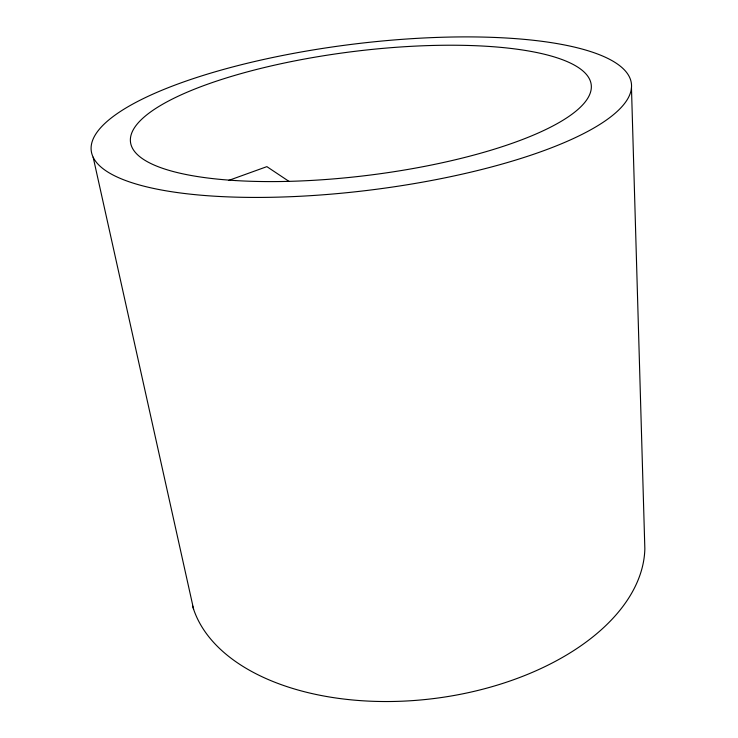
<?xml version="1.0" encoding="UTF-8"?>
<svg xmlns="http://www.w3.org/2000/svg" width="738" height="738" viewBox="0 0 738 738"><rect width="100%" height="100%" fill="white"/><g stroke="black" fill="none" stroke-linecap="round" stroke-linejoin="round"><path stroke-width="1.11" d="M228.632 180.441L266.879 166.64L289.102 181.456M93.154 157.185L193.624 609.284M631.47 87.739A272.156 73.44 -7.1 0 1 220.736 196.548A272.156 73.44 -7.1 0 1 231.769 67.195A272.156 73.44 -7.1 0 1 631.47 87.739L644.846 548.731A228.881 134.288 -7.1 0 1 434.479 698.471A228.881 134.288 -7.1 0 1 192.563 605.935M235.477 180.561A232.138 62.333 -7.1 0 0 591.037 90.064A232.138 62.333 -7.1 0 0 256.049 69.593A232.138 62.333 -7.1 0 0 235.477 180.561"/></g></svg>
